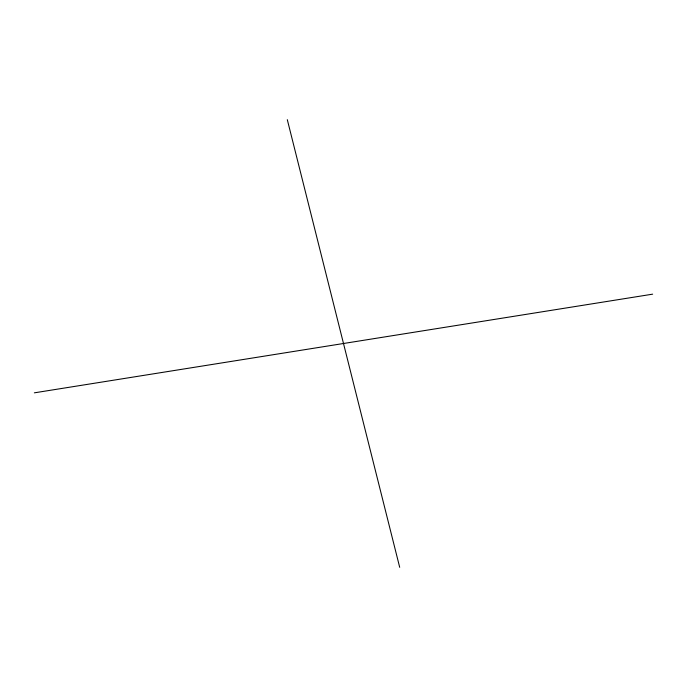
<?xml version="1.0" encoding="UTF-8"?>
<svg xmlns="http://www.w3.org/2000/svg" width="687" height="687" viewBox="0 0 687 687"><rect width="100%" height="100%" fill="white"/><g stroke="black" fill="none" stroke-linecap="round" stroke-linejoin="round"><path stroke-width="1.03" d="M34.35 392.835L652.65 294.165M287.303 119.675L399.697 567.325"/></g></svg>
